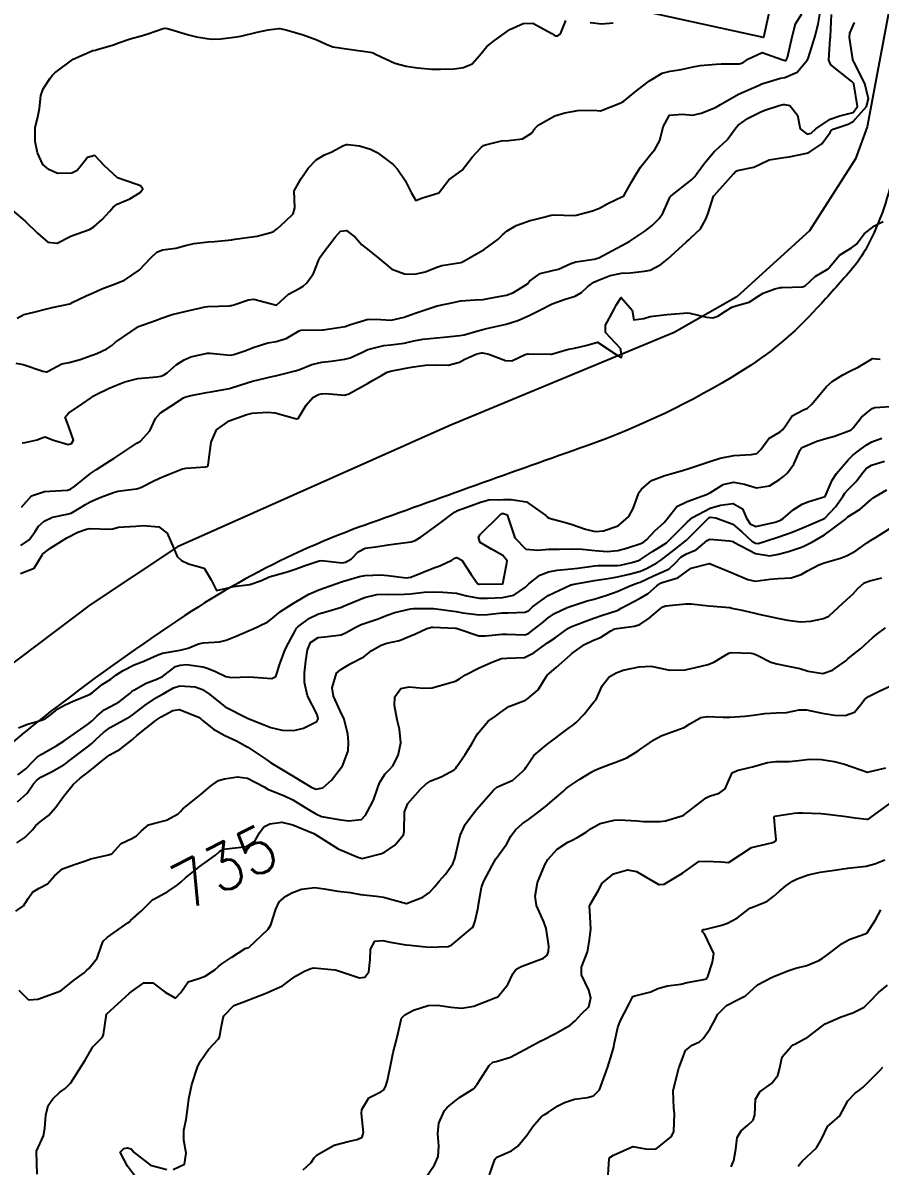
# Model space of a CAD drawing. Header units: metres. Extents: x 318500 to 325275, y 7408834 to 7428799.
# Drawn here: x 321830.4 to 321905.1, y 7416310.2 to 7416409.9 of the extents above; entities that cross this region are included whole.
import ezdxf
from ezdxf.enums import TextEntityAlignment as Align

# ---------------------------------------------------------------- set-up
doc = ezdxf.new("R2010")
doc.units = ezdxf.units.M
doc.header["$MEASUREMENT"] = 0
for name, color, linetype in [('Cotas', 45, 'Continuous'), ('Curvas de Nivel 1m', 11, 'Continuous'), ('Curvas de Nivel 5m', 15, 'Continuous'), ('Edificações', 30, 'Continuous'), ('Vias Primárias', 230, 'Continuous')]:
    doc.layers.add(name, color=color, linetype=linetype)
doc.styles.add('Style-STANDARD', font='STANDARD.shx')

msp = doc.modelspace()

# ---------------------------------------------------------------- linework, layer by layer
at = {"layer": 'Curvas de Nivel 1m', "flags": 128}
for points, elevation in [([(321829.498, 7416393.587), (321830.636, 7416392.605), (321831.714, 7416391.559), (321832.609, 7416390.797), (321833.433, 7416390.712), (321834.617, 7416391.319), (321834.757, 7416391.379), (321835.159, 7416391.512), (321836.242, 7416391.88), (321836.629, 7416392.118), (321837.348, 7416392.774), (321838.008, 7416393.476), (321838.294, 7416393.833), (321838.656, 7416394.1), (321839.767, 7416394.56), (321840.667, 7416395.114), (321840.878, 7416395.437), (321840.674, 7416395.699), (321840.288, 7416395.834), (321838.684, 7416396.405), (321837.531, 7416397.482), (321836.713, 7416398.327), (321836.054, 7416398.156), (321835.547, 7416397.507), (321835.175, 7416397.03), (321834.689, 7416396.793), (321833.456, 7416396.771), (321832.693, 7416397.106), (321832.173, 7416397.555), (321831.701, 7416398.574), (321831.499, 7416399.562), (321831.51, 7416400.795), (321831.707, 7416401.56), (321831.88, 7416402.442), (321832, 7416403.558), (321832.205, 7416404.14), (321832.803, 7416405.074), (321833.018, 7416405.336), (321833.232, 7416405.544), (321834.822, 7416406.725), (321836.527, 7416407.495), (321836.789, 7416407.532), (321836.831, 7416407.539), (321838.335, 7416407.977), (321838.841, 7416408.187), (321839.779, 7416408.523), (321840.85, 7416408.803), (321841.325, 7416408.96), (321842.665, 7416409.413), (321842.827, 7416409.444), (321842.86, 7416409.443), (321843.049, 7416409.408), (321844.852, 7416408.853), (321845.553, 7416408.676), (321846.847, 7416408.481), (321847.682, 7416408.513), (321848.85, 7416408.664), (321849.436, 7416408.739), (321850.857, 7416409.086), (321851.815, 7416409.296), (321852.737, 7416409.407), (321852.862, 7416409.398), (321853.469, 7416409.274), (321854.856, 7416408.856), (321856.033, 7416408.424), (321856.848, 7416408.036), (321857.447, 7416407.822), (321858.844, 7416407.603), (321860.678, 7416407.345), (321860.841, 7416407.311), (321860.939, 7416407.277), (321861.15, 7416407.175), (321862.829, 7416406.39), (321863.835, 7416406.125), (321864.823, 7416405.97), (321866.052, 7416405.877), (321866.822, 7416405.872), (321867.997, 7416405.908), (321868.824, 7416406.008), (321869.566, 7416406.322), (321870.229, 7416407.049), (321870.848, 7416407.837), (321871.521, 7416408.366), (321872.445, 7416409.024), (321872.676, 7416409.208), (321872.864, 7416409.317), (321874.017, 7416409.859), (321874.874, 7416409.89), (321876.518, 7416408.965), (321876.717, 7416408.82), (321876.858, 7416408.777), (321877.031, 7416408.786), (321877.264, 7416408.956), (321877.732, 7416410.097)], 723), ([(321829.929, 7416384.169), (321830.523, 7416384.469), (321831.394, 7416384.695), (321832.532, 7416384.987), (321832.978, 7416385.099), (321834.538, 7416385.418), (321834.611, 7416385.447), (321834.734, 7416385.517), (321835.949, 7416386.099), (321836.553, 7416386.368), (321837.323, 7416386.718), (321838.566, 7416387.196), (321838.775, 7416387.259), (321839.292, 7416387.459), (321840.579, 7416388.343), (321841.597, 7416389.425), (321842.097, 7416389.918), (321842.6, 7416390.105), (321843.749, 7416390.252), (321844.606, 7416390.487), (321845.321, 7416390.668), (321846.612, 7416390.804), (321847.134, 7416390.831), (321848.615, 7416390.987), (321848.899, 7416391.046), (321850.62, 7416391.275), (321850.846, 7416391.307), (321852.227, 7416391.685), (321852.63, 7416391.964), (321853.304, 7416392.606), (321853.985, 7416393.26), (321854.127, 7416393.789), (321854.071, 7416395.259), (321854.691, 7416396.325), (321855.049, 7416396.894), (321855.282, 7416397.244), (321855.996, 7416397.952), (321856.717, 7416398.388), (321857.299, 7416398.644), (321858.373, 7416399.205), (321858.626, 7416399.307), (321858.732, 7416399.31), (321859.76, 7416399.185), (321860.726, 7416398.904), (321861.291, 7416398.594), (321862.706, 7416397.556), (321863.087, 7416397.144), (321863.73, 7416396.174), (321864.255, 7416395.126), (321864.67, 7416394.428), (321865.171, 7416394.614), (321866.68, 7416395.09), (321867.544, 7416396.229), (321868.7, 7416397.07), (321869.592, 7416398.182), (321870.353, 7416399.046), (321870.576, 7416399.199), (321870.733, 7416399.26), (321872.138, 7416399.627), (321872.74, 7416399.66), (321873.964, 7416399.779), (321874.749, 7416400.279), (321875.045, 7416400.697), (321875.335, 7416400.981), (321876.768, 7416401.802), (321877.652, 7416402.07), (321878.773, 7416402.272), (321880.157, 7416402.302), (321880.773, 7416402.234), (321882.398, 7416402.886), (321882.66, 7416403.004), (321882.783, 7416403.076), (321883.781, 7416403.884), (321884.807, 7416404.68), (321885.037, 7416404.857), (321886.144, 7416405.516), (321886.823, 7416405.682), (321887.798, 7416405.843), (321888.829, 7416406.08), (321889.451, 7416406.174), (321890.833, 7416406.307), (321891.28, 7416406.326), (321892.834, 7416406.327), (321893.157, 7416406.423), (321893.59, 7416406.739), (321894.846, 7416407.33), (321896.558, 7416406.703), (321896.839, 7416406.613), (321896.91, 7416406.628), (321896.962, 7416406.698), (321897.038, 7416406.893), (321897.443, 7416408.691), (321897.748, 7416409.816), (321898.294, 7416410.679)], 724), ([(321830.302, 7416367.681), (321831.196, 7416368.682), (321832.322, 7416369.05), (321832.789, 7416369.077), (321834.325, 7416369.157), (321834.589, 7416369.253), (321834.967, 7416369.51), (321836.341, 7416370.615), (321836.854, 7416370.976), (321837.656, 7416371.477), (321838.077, 7416371.75), (321838.357, 7416371.931), (321839.85, 7416372.926), (321840.378, 7416373.253), (321840.675, 7416373.436), (321841.488, 7416374.33), (321842.001, 7416375.416), (321842.417, 7416375.904), (321843.329, 7416376.499), (321844.437, 7416377.218), (321844.553, 7416377.273), (321844.956, 7416377.382), (321846.443, 7416377.691), (321846.825, 7416377.735), (321848.447, 7416378.039), (321849.424, 7416378.346), (321850.454, 7416378.666), (321852.275, 7416379.099), (321852.459, 7416379.138), (321853.032, 7416379.271), (321854.158, 7416379.561), (321854.466, 7416379.664), (321855.604, 7416380.108), (321856.476, 7416380.328), (321857.28, 7416380.416), (321858.481, 7416380.571), (321858.963, 7416380.713), (321859.969, 7416381.178), (321860.32, 7416381.345), (321860.494, 7416381.415), (321861.881, 7416381.775), (321862.5, 7416381.833), (321863.65, 7416381.986), (321864.506, 7416382.191), (321865.294, 7416382.322), (321866.51, 7416382.432), (321867.105, 7416382.49), (321868.514, 7416382.639), (321868.875, 7416382.704), (321870.074, 7416383.047), (321870.521, 7416383.183), (321870.717, 7416383.232), (321872.526, 7416383.644), (321873.562, 7416383.967), (321874.534, 7416384.398), (321875.716, 7416384.972), (321876.257, 7416385.252), (321876.547, 7416385.396), (321877.687, 7416385.809), (321878.557, 7416386.085), (321879.102, 7416386.385), (321879.665, 7416386.919), (321880.19, 7416387.3), (321880.579, 7416387.48), (321881.59, 7416387.89), (321882.588, 7416388.083), (321883.334, 7416388.124), (321884.591, 7416388.25), (321885.08, 7416388.358), (321886.015, 7416388.836), (321886.605, 7416389.293), (321888.263, 7416390.805), (321888.44, 7416390.985), (321888.625, 7416391.155), (321889.483, 7416391.946), (321889.942, 7416392.787), (321890.125, 7416393.318), (321890.602, 7416394.781), (321890.631, 7416394.83), (321890.681, 7416394.889), (321892.341, 7416396.755), (321892.52, 7416396.936), (321892.704, 7416397.028), (321894.121, 7416397.317), (321894.713, 7416397.618), (321895.465, 7416397.966), (321896.722, 7416398.153), (321897.182, 7416398.234), (321898.728, 7416398.536), (321898.82, 7416398.577), (321898.996, 7416398.666), (321900.044, 7416399.347), (321900.755, 7416400.337), (321900.863, 7416400.534), (321901.038, 7416400.637), (321902.327, 7416401.061), (321902.767, 7416401.29), (321903.938, 7416402.603), (321904.113, 7416403.278), (321903.786, 7416404.605), (321902.838, 7416406.505), (321902.771, 7416406.621), (321902.74, 7416406.723), (321902.448, 7416408.624), (321902.472, 7416409.018), (321902.88, 7416409.929)], 727), ([(321830.376, 7416373.304), (321830.627, 7416373.317), (321831.687, 7416373.557), (321832.172, 7416373.763), (321832.384, 7416373.809), (321833.017, 7416373.54), (321834.374, 7416373.146), (321834.669, 7416373.222), (321834.848, 7416373.513), (321834.399, 7416374.778), (321834.114, 7416375.524), (321834.413, 7416375.868), (321835.584, 7416376.665), (321836.428, 7416377.243), (321836.562, 7416377.356), (321836.754, 7416377.487), (321837.883, 7416378.031), (321838.442, 7416378.268), (321839.305, 7416378.6), (321840.452, 7416378.887), (321842.077, 7416379.038), (321842.457, 7416379.109), (321842.678, 7416379.188), (321843.012, 7416379.404), (321843.781, 7416380.086), (321844.477, 7416380.532), (321845.075, 7416380.787), (321846.486, 7416381.094), (321846.748, 7416381.094), (321848.484, 7416380.937), (321848.815, 7416380.997), (321849.76, 7416381.317), (321850.286, 7416381.519), (321850.494, 7416381.603), (321851.777, 7416382.015), (321852.503, 7416382.139), (321853.383, 7416382.391), (321854.517, 7416383.055), (321854.664, 7416383.103), (321856.519, 7416383.144), (321856.597, 7416383.15), (321857.188, 7416383.22), (321858.522, 7416383.441), (321858.903, 7416383.573), (321860.529, 7416384.068), (321861.633, 7416384.054), (321862.528, 7416383.993), (321863.647, 7416384.249), (321864.535, 7416384.575), (321866.087, 7416385.097), (321866.431, 7416385.203), (321866.542, 7416385.228), (321868.059, 7416385.563), (321868.549, 7416385.682), (321869.853, 7416385.748), (321870.551, 7416385.8), (321871.596, 7416385.982), (321872.557, 7416386.156), (321873.178, 7416386.387), (321874.176, 7416386.994), (321874.397, 7416387.167), (321874.576, 7416387.374), (321875.502, 7416388.061), (321876.59, 7416388.313), (321877.106, 7416388.438), (321878.188, 7416388.936), (321878.601, 7416389.063), (321880.219, 7416389.298), (321880.605, 7416389.42), (321881.746, 7416390.028), (321882.616, 7416390.487), (321883.301, 7416390.873), (321884.112, 7416391.381), (321884.633, 7416391.733), (321885.265, 7416392.226), (321885.88, 7416392.842), (321886.189, 7416393.305), (321886.674, 7416394.406), (321886.806, 7416394.701), (321886.913, 7416394.827), (321888.694, 7416396.226), (321888.981, 7416396.513), (321889.194, 7416396.795), (321889.83, 7416397.672), (321890.729, 7416398.739), (321890.749, 7416398.761), (321890.775, 7416398.779), (321891.79, 7416399.718), (321892.549, 7416400.753), (321892.762, 7416400.984), (321893.626, 7416401.594), (321894.775, 7416402.183), (321895.175, 7416402.317), (321896.338, 7416402.704), (321896.686, 7416402.796), (321896.781, 7416402.8), (321897.245, 7416402.693), (321897.934, 7416401.845), (321898.152, 7416400.679), (321898.753, 7416400.213), (321899.125, 7416400.294), (321899.526, 7416400.659), (321900.769, 7416401.517), (321901.612, 7416401.791), (321902.775, 7416402.092), (321903.163, 7416402.614), (321902.838, 7416404.592), (321902.829, 7416404.62), (321902.81, 7416404.648), (321902.654, 7416404.78), (321900.834, 7416406.252), (321900.638, 7416406.643), (321900.769, 7416408.551), (321900.793, 7416408.641), (321900.801, 7416408.7), (321900.89, 7416410.64)], 726), ([(321879.872, 7416409.928), (321880.874, 7416409.828), (321881.862, 7416409.909)], 723), ([(321830.258, 7416364.33), (321830.977, 7416364.849), (321831.495, 7416365.558), (321831.809, 7416366.023), (321832.284, 7416366.457), (321833.028, 7416366.8), (321834.293, 7416367.061), (321834.641, 7416367.168), (321835.231, 7416367.506), (321835.88, 7416367.923), (321836.31, 7416368.152), (321837.242, 7416368.555), (321838.323, 7416368.976), (321838.713, 7416369.075), (321840.328, 7416369.277), (321840.461, 7416369.305), (321840.767, 7416369.433), (321841.796, 7416369.96), (321842.342, 7416370.208), (321843.19, 7416370.559), (321844.354, 7416371.02), (321844.65, 7416371.091), (321846.358, 7416371.21), (321846.486, 7416371.23), (321846.576, 7416371.357), (321846.597, 7416371.591), (321846.84, 7416373.353), (321847.309, 7416374.433), (321848.408, 7416375.203), (321848.498, 7416375.24), (321848.729, 7416375.327), (321849.958, 7416375.773), (321850.419, 7416375.885), (321851.739, 7416375.971), (321852.419, 7416375.911), (321854.278, 7416375.386), (321854.413, 7416375.424), (321855.105, 7416376.568), (321855.709, 7416377.237), (321856.183, 7416377.492), (321856.443, 7416377.575), (321856.821, 7416377.601), (321858.443, 7416377.458), (321858.825, 7416377.576), (321860.453, 7416378.477), (321860.904, 7416378.717), (321861.67, 7416379.158), (321862.171, 7416379.446), (321862.466, 7416379.549), (321863.794, 7416379.806), (321864.472, 7416379.915), (321865.523, 7416380.056), (321866.475, 7416380.1), (321867.489, 7416380.065), (321868.479, 7416380.321), (321868.951, 7416380.595), (321869.986, 7416381.048), (321870.409, 7416381.124), (321870.491, 7416381.127), (321871.031, 7416381.032), (321872.482, 7416380.457), (321873.042, 7416380.444), (321874.186, 7416380.993), (321874.426, 7416381.055), (321874.491, 7416381.062), (321876.434, 7416381.018), (321876.491, 7416381.024), (321877.968, 7416381.468), (321878.499, 7416381.543), (321879.607, 7416381.815), (321880.507, 7416382.055), (321882.302, 7416380.883), (321882.488, 7416380.744), (321882.593, 7416380.774), (321882.628, 7416380.878), (321882.5, 7416381.527), (321881.186, 7416382.9), (321881.188, 7416383.561), (321881.916, 7416384.889), (321882.129, 7416385.304), (321882.556, 7416385.961), (321883.516, 7416384.865), (321883.671, 7416384.003), (321884.533, 7416384.143), (321885.075, 7416384.305), (321886.536, 7416384.465), (321888.354, 7416384.619), (321888.538, 7416384.598), (321889.989, 7416384.233), (321890.534, 7416384.195), (321890.972, 7416384.329), (321891.648, 7416384.759), (321892.195, 7416385.105), (321892.547, 7416385.224), (321893.719, 7416385.566), (321894.561, 7416386.117), (321894.927, 7416386.353), (321895.961, 7416386.706), (321896.449, 7416386.824), (321896.572, 7416386.827), (321898.365, 7416386.881), (321898.575, 7416386.972), (321899.456, 7416387.787), (321900.597, 7416388.468), (321900.682, 7416388.556), (321900.74, 7416388.639), (321901.582, 7416389.659), (321902.617, 7416390.285), (321903.048, 7416390.614), (321903.726, 7416391.511), (321904.644, 7416392.211), (321904.888, 7416392.345), (321905.381, 7416392.579)], 728), ([(321830.225, 7416361.912), (321831.415, 7416362.376), (321832.147, 7416363.551), (321832.187, 7416363.614), (321832.251, 7416363.678), (321832.791, 7416364.077), (321834.265, 7416365.012), (321835.237, 7416365.505), (321835.993, 7416365.776), (321836.275, 7416365.822), (321837.994, 7416365.761), (321838.283, 7416365.8), (321838.767, 7416365.945), (321840.286, 7416366.02), (321840.93, 7416366.074), (321842.285, 7416365.955), (321843.02, 7416365.403), (321843.59, 7416364.066), (321843.888, 7416363.394), (321844.245, 7416363.024), (321844.867, 7416362.754), (321846.235, 7416362.372), (321846.839, 7416361.351), (321847.299, 7416360.431), (321848.213, 7416360.62), (321848.778, 7416360.761), (321850.216, 7416360.933), (321851.221, 7416361.295), (321851.886, 7416361.624), (321852.226, 7416361.699), (321853.448, 7416362.045), (321854.236, 7416362.313), (321854.928, 7416362.555), (321856.247, 7416363.018), (321856.449, 7416363.025), (321858.245, 7416362.843), (321858.556, 7416362.885), (321859.07, 7416363.188), (321859.641, 7416363.798), (321860.264, 7416364.096), (321861.191, 7416364.236), (321862.269, 7416364.393), (321862.92, 7416364.491), (321864.273, 7416364.671), (321864.605, 7416364.786), (321865.13, 7416365.107), (321866.288, 7416365.936), (321866.951, 7416366.426), (321867.794, 7416367.075), (321868.096, 7416367.279), (321868.305, 7416367.379), (321869.532, 7416367.831), (321870.316, 7416368.114), (321871.035, 7416368.314), (321872.32, 7416368.355), (321872.986, 7416368.338), (321874.317, 7416368.147), (321876.001, 7416366.964), (321876.143, 7416366.807), (321876.298, 7416366.714), (321877.699, 7416366.344), (321878.292, 7416366.17), (321879.443, 7416365.764), (321880.287, 7416365.576), (321881.018, 7416365.63), (321882.292, 7416366.068), (321883.24, 7416366.866), (321883.605, 7416367.566), (321884.065, 7416368.854), (321884.163, 7416369.022), (321884.336, 7416369.252), (321885.195, 7416369.994), (321886.354, 7416370.432), (321887.7, 7416370.81), (321888.362, 7416371.027), (321888.704, 7416371.135), (321890.369, 7416371.695), (321891.182, 7416371.952), (321892.374, 7416372.183), (321893.914, 7416372.266), (321894.376, 7416372.355), (321894.736, 7416372.715), (321895.437, 7416373.662), (321896.404, 7416374.261), (321896.648, 7416374.446), (321896.818, 7416374.686), (321897.47, 7416375.634), (321898.433, 7416376.173), (321898.779, 7416376.32), (321899.16, 7416376.659), (321900.456, 7416378.203), (321900.929, 7416378.633), (321901.858, 7416379.231), (321902.474, 7416379.529), (321903.211, 7416379.877), (321904.358, 7416380.592), (321904.447, 7416380.635), (321904.491, 7416380.641), (321905.123, 7416380.58)], 729), ([(321829.992, 7416344.342), (321830.681, 7416344.882), (321831.364, 7416345.556), (321831.685, 7416345.882), (321832.016, 7416346.108), (321833.392, 7416346.897), (321834.028, 7416347.308), (321834.338, 7416347.515), (321836.052, 7416348.739), (321836.472, 7416349.07), (321836.917, 7416349.481), (321837.527, 7416350.016), (321838.072, 7416350.302), (321838.835, 7416350.702), (321839.751, 7416351.445), (321839.925, 7416351.61), (321840.094, 7416351.74), (321841.181, 7416352.347), (321842.109, 7416352.689), (321842.599, 7416352.919), (321843.205, 7416353.399), (321843.728, 7416353.79), (321844.125, 7416353.921), (321844.701, 7416353.957), (321846.124, 7416353.763), (321846.445, 7416353.677), (321847.204, 7416353.344), (321848.114, 7416352.915), (321848.616, 7416352.822), (321850.114, 7416352.878), (321850.563, 7416352.854), (321852.112, 7416352.743), (321852.46, 7416352.93), (321852.601, 7416353.273), (321852.791, 7416353.935), (321853.278, 7416355.263), (321853.578, 7416355.829), (321854.165, 7416356.896), (321854.288, 7416357.129), (321854.384, 7416357.248), (321855.419, 7416358), (321856.187, 7416358.378), (321856.841, 7416358.569), (321858.197, 7416358.976), (321858.355, 7416359.04), (321858.704, 7416359.192), (321860.206, 7416359.802), (321861.285, 7416360.084), (321862.21, 7416360.103), (321863.132, 7416360.059), (321864.21, 7416360.134), (321865.383, 7416360.273), (321866.212, 7416360.293), (321867.023, 7416360.271), (321868.211, 7416360.179), (321869.098, 7416359.946), (321870.207, 7416359.741), (321870.917, 7416359.74), (321872.208, 7416359.811), (321873.2, 7416360.01), (321874.217, 7416360.703), (321874.503, 7416360.986), (321875.462, 7416361.741), (321876.236, 7416362.059), (321876.988, 7416362.199), (321878.241, 7416362.318), (321878.79, 7416362.377), (321880.245, 7416362.572), (321880.561, 7416362.59), (321882.246, 7416362.59), (321882.501, 7416362.622), (321883.482, 7416362.862), (321884.073, 7416363.032), (321884.254, 7416363.123), (321885.288, 7416363.816), (321886.274, 7416364.417), (321886.517, 7416364.585), (321886.782, 7416364.822), (321888.296, 7416366.384), (321888.777, 7416366.793), (321890.312, 7416367.596), (321891.213, 7416367.865), (321892.319, 7416368.005), (321893.126, 7416367.551), (321893.484, 7416366.732), (321893.786, 7416366.219), (321894.293, 7416365.992), (321895.983, 7416366.381), (321896.298, 7416366.492), (321896.441, 7416366.546), (321896.671, 7416366.686), (321897.53, 7416367.46), (321898.319, 7416367.933), (321898.835, 7416368.15), (321900.33, 7416368.624), (321900.938, 7416370.044), (321901.329, 7416370.625), (321902.372, 7416371.839), (321902.754, 7416372.228), (321903.235, 7416372.601), (321903.906, 7416373.076), (321904.392, 7416373.375), (321905.267, 7416373.707)], 731), ([(321829.964, 7416341.991), (321830.796, 7416342.738), (321831.375, 7416343.556), (321831.648, 7416343.89), (321831.989, 7416344.131), (321832.919, 7416344.613), (321834.006, 7416345.225), (321834.179, 7416345.345), (321834.389, 7416345.514), (321836.029, 7416346.753), (321836.44, 7416347.08), (321836.855, 7416347.482), (321837.47, 7416348.052), (321838.05, 7416348.474), (321839.769, 7416349.444), (321839.954, 7416349.549), (321840.063, 7416349.627), (321841.078, 7416350.422), (321842.085, 7416351.08), (321842.291, 7416351.204), (321842.647, 7416351.404), (321843.568, 7416351.925), (321844.101, 7416352.115), (321845.439, 7416352.03), (321846.097, 7416351.794), (321846.728, 7416351.35), (321848.074, 7416350.29), (321849.941, 7416349.311), (321850.06, 7416349.264), (321851.464, 7416348.698), (321852.052, 7416348.482), (321853.037, 7416348.252), (321854.05, 7416348.201), (321854.885, 7416348.409), (321856.058, 7416349.001), (321856.172, 7416349.228), (321856.066, 7416349.603), (321855.236, 7416351.239), (321854.958, 7416352.39), (321854.96, 7416353.242), (321855.093, 7416354.278), (321855.233, 7416355.239), (321855.495, 7416355.892), (321856.156, 7416356.321), (321856.98, 7416356.395), (321858.16, 7416356.559), (321858.601, 7416356.756), (321859.371, 7416357.182), (321859.906, 7416357.442), (321860.176, 7416357.547), (321861.383, 7416357.956), (321862.187, 7416358.276), (321862.829, 7416358.502), (321864.195, 7416358.82), (321864.464, 7416358.848), (321866.196, 7416358.845), (321866.455, 7416358.828), (321868.193, 7416358.592), (321868.768, 7416358.484), (321870.189, 7416358.285), (321870.905, 7416358.314), (321872.192, 7416358.461), (321872.723, 7416358.474), (321874.193, 7416358.531), (321874.503, 7416358.678), (321874.846, 7416358.98), (321876.21, 7416359.981), (321878.187, 7416360.898), (321878.22, 7416360.913), (321878.285, 7416360.929), (321879.913, 7416361.225), (321880.226, 7416361.282), (321881.614, 7416361.505), (321882.231, 7416361.6), (321883.264, 7416361.835), (321884.239, 7416362.117), (321884.756, 7416362.331), (321885.663, 7416362.836), (321886.023, 7416363.062), (321886.256, 7416363.231), (321887.143, 7416363.94), (321888.246, 7416364.801), (321888.28, 7416364.831), (321890.225, 7416366.771), (321890.3, 7416366.8), (321890.794, 7416366.765), (321892.295, 7416366.201), (321893.074, 7416365.524), (321893.95, 7416364.725), (321894.277, 7416364.536), (321894.482, 7416364.512), (321895.13, 7416364.707), (321896.284, 7416365.093), (321897.457, 7416365.51), (321898.292, 7416365.848), (321900.132, 7416366.643), (321900.246, 7416366.696), (321900.301, 7416366.738), (321901.225, 7416367.718), (321901.881, 7416368.617), (321902.056, 7416368.893), (321902.339, 7416369.218), (321903.033, 7416369.92), (321903.525, 7416370.598), (321903.906, 7416371.053), (321904.368, 7416371.341), (321905.504, 7416371.706)], 732), ([(321829.913, 7416338.434), (321830.61, 7416338.872), (321831.274, 7416339.557), (321831.571, 7416339.918), (321831.941, 7416340.255), (321832.677, 7416340.811), (321833.32, 7416341.53), (321833.97, 7416342.471), (321834.804, 7416343.508), (321835.43, 7416344.057), (321835.995, 7416344.481), (321836.569, 7416344.917), (321837.231, 7416345.478), (321837.651, 7416345.838), (321838.019, 7416346.094), (321838.903, 7416346.581), (321839.975, 7416347.441), (321840.041, 7416347.498), (321840.377, 7416347.768), (321842.057, 7416349.11), (321842.224, 7416349.243), (321842.485, 7416349.406), (321843.508, 7416349.956), (321844.07, 7416350.047), (321845.736, 7416349.365), (321845.929, 7416349.232), (321846.058, 7416349.115), (321847.035, 7416348.331), (321848.045, 7416347.792), (321849.047, 7416347.32), (321850.032, 7416346.747), (321851.599, 7416345.703), (321852.012, 7416345.419), (321852.234, 7416345.277), (321853.995, 7416344.245), (321855.609, 7416343.234), (321855.979, 7416343.103), (321856.576, 7416343.221), (321857.316, 7416343.884), (321858.004, 7416344.767), (321858.196, 7416345.008), (321858.308, 7416345.196), (321858.765, 7416346.453), (321858.819, 7416347.188), (321858.738, 7416347.88), (321858.417, 7416349.195), (321858.071, 7416349.939), (321857.508, 7416351.209), (321857.377, 7416351.934), (321857.763, 7416353.205), (321858.123, 7416353.544), (321859.003, 7416354.061), (321860.135, 7416354.642), (321860.437, 7416354.867), (321860.781, 7416355.164), (321861.638, 7416355.664), (321862.15, 7416355.817), (321863.235, 7416356.052), (321864.16, 7416356.426), (321864.628, 7416356.648), (321865.636, 7416357.098), (321866.052, 7416357.211), (321866.172, 7416357.217), (321868.106, 7416357.135), (321868.171, 7416357.126), (321868.355, 7416357.067), (321870.162, 7416356.48), (321870.741, 7416356.452), (321872.164, 7416356.604), (321872.573, 7416356.597), (321874.163, 7416356.539), (321874.486, 7416356.664), (321874.903, 7416356.979), (321875.607, 7416357.54), (321876.186, 7416358.031), (321876.739, 7416358.405), (321877.864, 7416358.935), (321878.201, 7416359.064), (321879.611, 7416359.51), (321880.208, 7416359.677), (321881.318, 7416360), (321882.215, 7416360.336), (321883.41, 7416360.862), (321884.002, 7416361.075), (321884.225, 7416361.157), (321885.37, 7416361.701), (321886.239, 7416362.071), (321886.744, 7416362.321), (321887.25, 7416362.815), (321887.749, 7416363.317), (321888.262, 7416363.601), (321889.096, 7416363.959), (321890.049, 7416364.773), (321890.281, 7416364.9), (321891.994, 7416364.753), (321892.279, 7416364.698), (321892.383, 7416364.644), (321894.264, 7416363.638), (321895.514, 7416363.448), (321896.263, 7416363.579), (321897.14, 7416363.808), (321898.273, 7416364.199), (321898.595, 7416364.345), (321899.227, 7416364.656), (321900.286, 7416365.277), (321902.07, 7416366.613), (321902.184, 7416366.73), (321902.303, 7416366.835), (321903.391, 7416367.522), (321904.326, 7416368.345), (321904.461, 7416368.455), (321904.67, 7416368.585), (321905.709, 7416369.2)], 733), ([(321829.833, 7416332.464), (321830.488, 7416332.915), (321830.883, 7416333.56), (321831.283, 7416334.132), (321831.864, 7416334.47), (321832.577, 7416334.832), (321833.181, 7416335.53), (321833.886, 7416336.142), (321834.93, 7416336.544), (321835.894, 7416336.86), (321836.353, 7416337.028), (321837.899, 7416337.375), (321838.185, 7416337.466), (321839.009, 7416338.358), (321839.92, 7416338.785), (321840.335, 7416339.023), (321840.742, 7416339.428), (321841.372, 7416339.985), (321841.941, 7416340.128), (321842.959, 7416340.385), (321843.953, 7416340.936), (321844.178, 7416341.165), (321844.384, 7416341.384), (321845.973, 7416342.669), (321846.794, 7416343.348), (321847.483, 7416343.842), (321847.99, 7416344), (321849.123, 7416344.188), (321849.991, 7416344.069), (321851.465, 7416343.288), (321851.783, 7416343.088), (321851.977, 7416343.008), (321853.233, 7416342.521), (321853.969, 7416342.159), (321855.474, 7416341.235), (321855.956, 7416340.941), (321856.464, 7416340.711), (321857.949, 7416340.459), (321858.796, 7416340.339), (321859.949, 7416340.446), (321860.29, 7416340.832), (321860.474, 7416341.165), (321860.997, 7416342.133), (321861.335, 7416343.156), (321861.494, 7416343.648), (321861.999, 7416344.437), (321862.354, 7416344.796), (321862.673, 7416345.14), (321863.132, 7416346.025), (321863.362, 7416347.13), (321863.251, 7416348.331), (321863.037, 7416349.135), (321862.816, 7416350.402), (321862.853, 7416351.139), (321863.356, 7416351.876), (321864.104, 7416352.027), (321865.307, 7416351.896), (321866.103, 7416351.946), (321867.003, 7416352.185), (321868.112, 7416352.522), (321868.468, 7416352.711), (321869.002, 7416353.057), (321870.126, 7416353.65), (321871.248, 7416354.14), (321872.135, 7416354.48), (321872.612, 7416354.529), (321874.136, 7416354.579), (321874.954, 7416354.978), (321875.627, 7416355.488), (321876.153, 7416355.848), (321876.816, 7416356.294), (321877.682, 7416356.937), (321877.968, 7416357.138), (321878.175, 7416357.242), (321879.38, 7416357.72), (321880.186, 7416358.008), (321880.853, 7416358.237), (321882.197, 7416358.682), (321882.335, 7416358.741), (321882.566, 7416358.875), (321884.209, 7416359.747), (321884.899, 7416360.157), (321885.659, 7416360.836), (321885.995, 7416361.061), (321886.225, 7416361.135), (321887.509, 7416361.532), (321888.239, 7416362.074), (321888.667, 7416362.371), (321890.25, 7416362.77), (321892.238, 7416361.953), (321893.585, 7416361.374), (321894.228, 7416361.244), (321895.53, 7416361.401), (321896.232, 7416361.463), (321897.38, 7416361.532), (321898.237, 7416361.803), (321898.781, 7416362.123), (321899.77, 7416362.647), (321900.113, 7416362.781), (321900.253, 7416362.82), (321901.655, 7416363.223), (321902.263, 7416363.468), (321902.998, 7416363.874), (321904.024, 7416364.593), (321904.173, 7416364.7), (321904.282, 7416364.773), (321904.767, 7416365.065), (321906.295, 7416366.021)], 734), ([(321831.689, 7416309.538), (321831.617, 7416311.481), (321831.623, 7416311.539), (321832.222, 7416312.885), (321832.363, 7416313.532), (321832.449, 7416314.68), (321832.653, 7416315.53), (321833.04, 7416316.105), (321833.627, 7416316.657), (321834.129, 7416317.017), (321834.61, 7416317.505), (321835.657, 7416319.159), (321835.868, 7416319.487), (321836.524, 7416320.631), (321837.378, 7416321.473), (321837.467, 7416321.699), (321837.72, 7416323.47), (321839.739, 7416325.326), (321839.861, 7416325.438), (321840.967, 7416326.206), (321841.752, 7416326.207), (321842.844, 7416325.399), (321843.735, 7416324.889), (321844.183, 7416325.383), (321844.835, 7416326.293), (321845.759, 7416326.598), (321846.318, 7416326.796), (321847.148, 7416327.339), (321847.479, 7416327.63), (321847.778, 7416327.879), (321848.646, 7416328.462), (321849.798, 7416329.198), (321849.878, 7416329.229), (321850.134, 7416329.305), (321851.816, 7416330.893), (321852.038, 7416331.277), (321852.464, 7416332.647), (321852.755, 7416333.266), (321853.338, 7416333.778), (321853.862, 7416334.058), (321854.721, 7416334.387), (321855.869, 7416334.527), (321856.685, 7416334.4), (321857.865, 7416334.214), (321858.953, 7416334.094), (321859.861, 7416333.912), (321861.237, 7416333.778), (321861.858, 7416333.689), (321863.85, 7416333.12), (321865.286, 7416333.671), (321865.865, 7416334.082), (321866.332, 7416334.627), (321866.704, 7416335.082), (321867.264, 7416335.698), (321867.895, 7416336.586), (321868.082, 7416337.067), (321868.414, 7416338.571), (321868.533, 7416339.061), (321868.969, 7416340.03), (321869.713, 7416341.044), (321869.963, 7416341.32), (321871.448, 7416343.018), (321871.719, 7416343.279), (321871.986, 7416343.401), (321873.116, 7416343.876), (321874.005, 7416344.655), (321874.153, 7416344.842), (321874.24, 7416344.987), (321874.965, 7416346.037), (321876.04, 7416346.96), (321878.055, 7416348.471), (321878.324, 7416348.661), (321878.639, 7416348.924), (321879.337, 7416349.651), (321880.085, 7416350.609), (321880.234, 7416350.761), (321880.375, 7416350.906), (321880.903, 7416352.104), (321881.519, 7416352.889), (321882.124, 7416353.233), (321882.741, 7416353.486), (321884.129, 7416353.777), (321885.157, 7416353.812), (321886.128, 7416353.63), (321886.774, 7416353.468), (321888.127, 7416353.49), (321889.034, 7416353.692), (321890.132, 7416353.976), (321890.698, 7416354.201), (321891.585, 7416354.756), (321891.942, 7416354.953), (321892.144, 7416355.004), (321893.898, 7416354.969), (321894.143, 7416354.897), (321894.533, 7416354.714), (321895.604, 7416354.168), (321896.133, 7416354.015), (321896.959, 7416353.855), (321898.129, 7416353.608), (321898.856, 7416353.388), (321900.126, 7416353.19), (321900.973, 7416353.472), (321902.137, 7416354.288), (321902.3, 7416354.447), (321902.477, 7416354.607), (321903.404, 7416355.344), (321904.162, 7416356.044), (321904.448, 7416356.303), (321904.799, 7416356.581), (321905.574, 7416357.174)], 736), ([(321843.538, 7416309.939), (321844.521, 7416310.394), (321844.649, 7416311.369), (321844.453, 7416312.489), (321844.453, 7416313.371), (321844.661, 7416314.302), (321844.821, 7416315.368), (321844.884, 7416316.108), (321845.148, 7416317.367), (321845.655, 7416318.868), (321845.885, 7416319.357), (321846.617, 7416320.405), (321847.491, 7416321.333), (321847.558, 7416321.466), (321847.704, 7416322.291), (321847.885, 7416323.161), (321847.947, 7416323.328), (321848.807, 7416324.241), (321849.733, 7416324.577), (321851.554, 7416325.283), (321851.682, 7416325.34), (321851.741, 7416325.359), (321853.051, 7416325.96), (321853.758, 7416326.477), (321854.2, 7416326.81), (321854.984, 7416327.238), (321855.536, 7416327.47), (321855.774, 7416327.509), (321857.615, 7416327.359), (321857.772, 7416327.325), (321858.108, 7416327.195), (321859.762, 7416326.653), (321860.217, 7416326.712), (321860.587, 7416327.162), (321860.69, 7416328.257), (321860.715, 7416329.161), (321861.104, 7416329.86), (321861.808, 7416329.915), (321862.431, 7416329.765), (321863.804, 7416329.534), (321864.181, 7416329.492), (321865.802, 7416329.333), (321867.484, 7416329.392), (321867.805, 7416329.53), (321869.598, 7416331.043), (321869.687, 7416331.177), (321869.829, 7416331.609), (321870.104, 7416332.778), (321870.143, 7416333.036), (321870.38, 7416334.525), (321870.567, 7416335.03), (321871.333, 7416336.457), (321871.654, 7416337.014), (321871.751, 7416337.164), (321871.905, 7416337.36), (321872.602, 7416338.321), (321872.96, 7416339), (321873.367, 7416339.568), (321873.946, 7416340.078), (321874.475, 7416340.46), (321875.188, 7416340.972), (321875.966, 7416341.591), (321877.535, 7416342.937), (321877.77, 7416343.146), (321877.986, 7416343.32), (321878.945, 7416343.971), (321880.006, 7416344.61), (321880.202, 7416344.712), (321880.613, 7416344.901), (321881.615, 7416345.287), (321882.018, 7416345.414), (321883.062, 7416345.827), (321884.034, 7416346.435), (321884.273, 7416346.612), (321884.607, 7416346.844), (321885.459, 7416347.423), (321886.049, 7416347.758), (321887.543, 7416348.296), (321888.057, 7416348.486), (321888.539, 7416348.793), (321889.506, 7416349.341), (321890.07, 7416349.442), (321891.454, 7416349.371), (321892.069, 7416349.372), (321893.342, 7416349.46), (321894.073, 7416349.553), (321895.071, 7416349.709), (321896.076, 7416349.753), (321896.966, 7416349.792), (321898.08, 7416350.019), (321898.713, 7416350.028), (321900.076, 7416349.736), (321901.157, 7416349.54), (321902.074, 7416349.523), (321902.876, 7416349.804), (321903.519, 7416350.596), (321903.764, 7416350.925), (321904.099, 7416351.181), (321905.033, 7416351.65), (321906.113, 7416352.126)], 737), ([(321854.857, 7416309.914), (321855.55, 7416310.56), (321855.822, 7416310.96), (321856.084, 7416311.222), (321857.569, 7416312.06), (321858.778, 7416312.388), (321859.574, 7416312.552), (321859.986, 7416312.756), (321860.098, 7416313.165), (321859.947, 7416314.824), (321859.969, 7416315.166), (321860.584, 7416316.202), (321861.633, 7416316.709), (321861.889, 7416316.893), (321862.024, 7416317.144), (321862.214, 7416317.709), (321862.507, 7416319.137), (321862.682, 7416320.128), (321862.954, 7416321.131), (321863.089, 7416321.74), (321863.417, 7416323.125), (321863.723, 7416323.435), (321864.462, 7416323.844), (321865.731, 7416324.226), (321866.558, 7416324.255), (321867.73, 7416324.101), (321868.67, 7416323.996), (321869.732, 7416324.195), (321871.65, 7416324.923), (321871.739, 7416324.958), (321871.773, 7416324.976), (321871.817, 7416325.009), (321872.682, 7416326.075), (321873.122, 7416326.996), (321873.379, 7416327.391), (321873.779, 7416327.623), (321874.775, 7416327.985), (321875.791, 7416328.374), (321876.115, 7416328.635), (321876.238, 7416328.953), (321876.253, 7416329.401), (321876.036, 7416330.957), (321875.828, 7416331.52), (321875.17, 7416332.97), (321875.056, 7416333.778), (321875.256, 7416334.969), (321875.896, 7416336.517), (321876.168, 7416336.956), (321876.989, 7416337.869), (321877.923, 7416338.481), (321878.223, 7416338.63), (321878.795, 7416338.921), (321879.508, 7416339.343), (321879.942, 7416339.682), (321880.728, 7416340.118), (321881.953, 7416340.397), (321882.396, 7416340.431), (321883.952, 7416340.347), (321884.504, 7416340.292), (321885.952, 7416340.282), (321886.427, 7416340.349), (321887.96, 7416340.8), (321889.976, 7416342.33), (321890.266, 7416342.479), (321891.107, 7416342.759), (321891.616, 7416343.124), (321891.999, 7416344.008), (321892.242, 7416344.511), (321892.663, 7416344.74), (321893.75, 7416344.988), (321894.015, 7416345.054), (321895.294, 7416345.428), (321896.022, 7416345.512), (321897.194, 7416345.507), (321898.024, 7416345.595), (321898.961, 7416345.721), (321900.026, 7416345.686), (321901.127, 7416345.519), (321902.02, 7416345.291), (321904.01, 7416344.59), (321905.621, 7416344.961)], 738), ([(321865.532, 7416309.239), (321866.288, 7416310.343), (321866.609, 7416311.08), (321866.676, 7416311.972), (321866.593, 7416313.08), (321866.683, 7416313.99), (321867.154, 7416315.075), (321867.371, 7416315.315), (321867.617, 7416315.525), (321868.467, 7416316.218), (321869.639, 7416316.947), (321869.699, 7416316.979), (321869.765, 7416317.038), (321870.004, 7416317.395), (321871.069, 7416319.019), (321871.392, 7416319.286), (321871.665, 7416319.366), (321872.931, 7416319.738), (321873.677, 7416320.13), (321874.218, 7416320.446), (321875.182, 7416320.968), (321875.512, 7416321.143), (321875.694, 7416321.227), (321876.848, 7416321.797), (321877.71, 7416322.288), (321878.111, 7416322.529), (321878.568, 7416322.922), (321879.117, 7416323.525), (321879.732, 7416324.132), (321879.92, 7416324.907), (321879.75, 7416325.581), (321879.103, 7416326.917), (321879.111, 7416327.586), (321879.615, 7416328.912), (321879.654, 7416329.059), (321879.811, 7416329.97), (321879.917, 7416330.909), (321879.843, 7416332.452), (321879.808, 7416332.91), (321879.811, 7416332.95), (321879.852, 7416333.047), (321880.542, 7416334.228), (321880.914, 7416334.894), (321881.888, 7416335.717), (321883.107, 7416336.077), (321883.891, 7416335.934), (321885.79, 7416334.831), (321885.879, 7416334.789), (321885.929, 7416334.779), (321886.31, 7416334.824), (321887.89, 7416335.772), (321889.323, 7416336.779), (321889.901, 7416336.825), (321891.275, 7416336.756), (321891.9, 7416336.719), (321891.98, 7416336.749), (321893.919, 7416338.005), (321895.655, 7416338.423), (321895.927, 7416338.507), (321896.027, 7416338.591), (321896.055, 7416338.689), (321895.949, 7416339.928), (321895.897, 7416340.691), (321895.961, 7416340.747), (321897.627, 7416341.01), (321897.964, 7416341.044), (321898.347, 7416341.047), (321899.963, 7416340.988), (321900.285, 7416340.957), (321901.961, 7416340.735), (321902.96, 7416340.6), (321903.958, 7416340.484), (321904.051, 7416340.496), (321904.245, 7416340.586), (321905.973, 7416341.835)], 739), ([(321881.384, 7416309.031), (321881.511, 7416310.881), (321881.561, 7416310.98), (321881.884, 7416311.196), (321883.571, 7416311.947), (321884.678, 7416311.73), (321885.569, 7416311.706), (321886.958, 7416312.809), (321887.147, 7416313.246), (321887.197, 7416314.806), (321887.141, 7416315.283), (321887.097, 7416316.808), (321887.56, 7416318.702), (321887.595, 7416318.801), (321887.616, 7416318.845), (321887.663, 7416318.999), (321888.16, 7416320.316), (321888.75, 7416320.784), (321889.391, 7416321.079), (321889.699, 7416321.376), (321890.289, 7416322.187), (321890.598, 7416322.761), (321890.995, 7416323.49), (321891.735, 7416324.238), (321892.695, 7416324.736), (321893.39, 7416325.081), (321893.75, 7416325.389), (321894.433, 7416326.037), (321895.659, 7416326.692), (321895.744, 7416326.717), (321895.771, 7416326.728), (321897.168, 7416327.287), (321897.782, 7416327.489), (321898.725, 7416327.716), (321899.793, 7416328.167), (321900.082, 7416328.349), (321900.475, 7416328.63), (321901.81, 7416329.633), (321902.434, 7416329.984), (321903.819, 7416330.479), (321904.003, 7416330.587), (321904.713, 7416331.701), (321905.193, 7416332.57)], 741), ([(321892.13, 7416310.163), (321892.371, 7416310.738), (321892.549, 7416311.714), (321892.675, 7416312.734), (321893.006, 7416313.312), (321893.596, 7416313.803), (321894.066, 7416314.25), (321894.201, 7416314.711), (321894.256, 7416316.085), (321894.636, 7416316.705), (321895.647, 7416317.439), (321896.195, 7416318.145), (321896.342, 7416318.683), (321896.598, 7416319.759), (321897.359, 7416320.673), (321897.556, 7416320.807), (321897.693, 7416320.879), (321898.837, 7416321.519), (321899.713, 7416322.164), (321899.969, 7416322.383), (321900.334, 7416322.631), (321901.727, 7416323.262), (321902.731, 7416323.599), (321903.735, 7416324.104), (321904.221, 7416324.583), (321904.965, 7416325.359), (321905.762, 7416326.015)], 742), ([(321897.985, 7416310.232), (321898.318, 7416310.659), (321899.572, 7416311.819), (321900.029, 7416312.633), (321900.541, 7416313.681), (321901.61, 7416314.61), (321902.295, 7416315.938), (321902.953, 7416316.597), (321903.355, 7416316.881), (321903.645, 7416317.131), (321905.082, 7416318.569), (321905.353, 7416318.876)], 743), ([(321840.172, 7416309.43), (321839.542, 7416310.24), (321838.926, 7416311.446), (321839.241, 7416311.765), (321839.564, 7416311.834), (321839.858, 7416311.731), (321840.137, 7416311.431), (321841.544, 7416310.317), (321842.986, 7416309.941)], 737)]:
    msp.add_lwpolyline(points, dxfattribs=dict(at, elevation=elevation))
at = {"layer": 'Curvas de Nivel 5m', "flags": 128}
for points, elevation in [([(321829.816, 7416380.233), (321830.468, 7416380.121), (321832.177, 7416379.553), (321832.459, 7416379.477), (321832.522, 7416379.486), (321832.648, 7416379.547), (321833.834, 7416380.165), (321834.472, 7416380.295), (321835.423, 7416380.559), (321836.482, 7416380.944), (321836.878, 7416381.092), (321837.74, 7416381.478), (321838.18, 7416381.786), (321838.496, 7416382.075), (321840.51, 7416383.44), (321841.984, 7416383.952), (321842.521, 7416384.165), (321843.442, 7416384.489), (321844.533, 7416384.738), (321846.312, 7416385.138), (321846.538, 7416385.175), (321848.448, 7416385.24), (321848.539, 7416385.255), (321848.601, 7416385.267), (321848.814, 7416385.327), (321850.096, 7416385.766), (321850.548, 7416385.827), (321852.54, 7416385.28), (321853.568, 7416386.251), (321854.563, 7416386.788), (321854.853, 7416386.96), (321855.169, 7416387.244), (321855.762, 7416388.058), (321856.226, 7416389.234), (321856.349, 7416389.486), (321856.606, 7416389.862), (321857.633, 7416391.215), (321858.103, 7416391.732), (321858.629, 7416391.815), (321859.423, 7416391.188), (321859.978, 7416390.544), (321860.609, 7416390.065), (321861.695, 7416389.159), (321862.589, 7416388.423), (321863.689, 7416388.028), (321864.583, 7416387.987), (321865.48, 7416388.213), (321866.593, 7416388.647), (321866.937, 7416388.745), (321868.599, 7416389.01), (321868.645, 7416389.024), (321868.744, 7416389.068), (321870.611, 7416390.14), (321871.815, 7416391.022), (321872.221, 7416391.421), (321872.632, 7416391.787), (321873.41, 7416392.231), (321874.645, 7416392.668), (321874.906, 7416392.726), (321875.808, 7416392.973), (321876.47, 7416393.145), (321876.653, 7416393.17), (321878.473, 7416393.113), (321878.653, 7416393.126), (321880.07, 7416393.508), (321880.663, 7416393.761), (321881.401, 7416394.167), (321882.678, 7416394.757), (321882.752, 7416394.807), (321882.81, 7416394.879), (321883.478, 7416396.086), (321883.954, 7416396.867), (321884.258, 7416397.313), (321884.716, 7416397.908), (321885.136, 7416398.442), (321885.489, 7416398.849), (321885.923, 7416399.662), (321886.213, 7416400.838), (321886.77, 7416401.846), (321887.902, 7416401.944), (321888.771, 7416401.862), (321889.521, 7416402.044), (321890.777, 7416402.515), (321891.226, 7416402.773), (321892.794, 7416403.674), (321894.568, 7416404.485), (321894.808, 7416404.581), (321894.912, 7416404.616), (321895.201, 7416404.716), (321896.43, 7416405.089), (321896.817, 7416405.152), (321897.905, 7416405.602), (321898.797, 7416406.671), (321898.841, 7416406.783), (321899.438, 7416408.661), (321899.736, 7416409.798), (321899.853, 7416410.656)], 725), ([(321830.043, 7416348.449), (321830.842, 7416348.768), (321832.053, 7416349.108), (321832.365, 7416349.236), (321832.812, 7416349.539), (321833.486, 7416350.111), (321834.073, 7416350.41), (321834.809, 7416350.779), (321836.087, 7416351.282), (321836.232, 7416351.345), (321836.463, 7416351.486), (321837.355, 7416352.223), (321838.108, 7416352.702), (321838.548, 7416353.029), (321839.168, 7416353.454), (321840.125, 7416353.938), (321840.972, 7416354.271), (321842.134, 7416354.781), (321842.598, 7416354.943), (321844.138, 7416355.211), (321844.841, 7416355.379), (321845.732, 7416355.78), (321846.147, 7416355.856), (321847.552, 7416355.936), (321848.151, 7416356.079), (321849.029, 7416356.449), (321850.164, 7416356.922), (321850.436, 7416357.036), (321850.988, 7416357.298), (321851.765, 7416357.697), (321852.181, 7416358.007), (321852.866, 7416358.594), (321853.916, 7416359.254), (321854.202, 7416359.419), (321855.348, 7416360.1), (321856.212, 7416360.474), (321858.187, 7416361.168), (321858.22, 7416361.18), (321858.281, 7416361.199), (321859.764, 7416361.64), (321860.228, 7416361.732), (321861.613, 7416361.772), (321862.229, 7416361.733), (321863.819, 7416361.533), (321864.227, 7416361.577), (321865.308, 7416362.03), (321866.239, 7416362.385), (321866.753, 7416362.574), (321867.793, 7416363.075), (321868.076, 7416363.248), (321868.253, 7416363.292), (321868.689, 7416363.063), (321869.483, 7416361.8), (321870.042, 7416361.043), (321870.148, 7416360.97), (321870.219, 7416360.957), (321872.197, 7416360.987), (321872.22, 7416360.987), (321872.238, 7416360.992), (321872.253, 7416361.01), (321872.583, 7416362.668), (321872.638, 7416363.006), (321872.257, 7416363.463), (321871.263, 7416364.027), (321870.273, 7416364.602), (321870.12, 7416365.042), (321870.283, 7416365.303), (321872.025, 7416367.014), (321872.192, 7416367.121), (321872.302, 7416367.125), (321872.642, 7416367.007), (321872.813, 7416366.487), (321873.297, 7416365), (321874.266, 7416364.033), (321875.307, 7416363.932), (321876.266, 7416364.023), (321877.187, 7416364.025), (321878.267, 7416364.055), (321879.156, 7416364.032), (321880.265, 7416363.895), (321881.344, 7416363.814), (321882.265, 7416363.909), (321883.031, 7416364.107), (321884.275, 7416364.519), (321884.496, 7416364.628), (321884.778, 7416364.845), (321885.495, 7416365.631), (321886.295, 7416366.36), (321886.675, 7416366.824), (321887.4, 7416367.728), (321888.321, 7416368.174), (321889.993, 7416368.775), (321890.333, 7416368.967), (321891.445, 7416369.658), (321892.347, 7416369.869), (321893.308, 7416369.699), (321894.34, 7416369.369), (321895.491, 7416369.555), (321896.351, 7416370.097), (321896.689, 7416370.352), (321897.057, 7416370.683), (321897.609, 7416371.437), (321898.166, 7416372.672), (321898.251, 7416372.803), (321898.384, 7416372.91), (321899.604, 7416373.44), (321900.395, 7416373.655), (321901.153, 7416373.874), (321902.406, 7416374.333), (321902.583, 7416374.433), (321902.76, 7416374.607), (321903.49, 7416375.533), (321904.436, 7416376.291), (321904.664, 7416376.359), (321906.439, 7416376.493)], 730), ([(321830.09, 7416325.566), (321830.915, 7416324.741), (321831.733, 7416324.802), (321833.74, 7416325.52), (321834.848, 7416326.409), (321835.764, 7416327.099), (321835.974, 7416327.281), (321836.203, 7416327.486), (321836.894, 7416328.369), (321837.279, 7416329.475), (321837.438, 7416329.84), (321837.807, 7416330.206), (321839.577, 7416331.444), (321839.716, 7416331.547), (321839.823, 7416331.636), (321840.778, 7416332.483), (321841.705, 7416333.412), (321841.788, 7416333.474), (321841.852, 7416333.511), (321843.073, 7416334.187), (321843.87, 7416334.742), (321844.225, 7416335.034), (321844.601, 7416335.379), (321845.89, 7416336.395), (321847.222, 7416337.34), (321847.58, 7416337.659), (321847.908, 7416337.881), (321849.206, 7416338.022), (321849.912, 7416338.101), (321850.644, 7416338.574), (321851.051, 7416339.293), (321851.423, 7416339.802), (321851.942, 7416340.075), (321852.998, 7416340.211), (321853.941, 7416339.983), (321855.78, 7416339.232), (321855.929, 7416339.158), (321856.151, 7416339.002), (321857.91, 7416337.889), (321859.621, 7416337.174), (321859.827, 7416337.099), (321859.899, 7416337.071), (321860.005, 7416337.063), (321860.464, 7416337.164), (321861.601, 7416337.457), (321861.906, 7416337.578), (321862.84, 7416338.212), (321863.603, 7416339.125), (321863.658, 7416339.401), (321863.693, 7416341.124), (321863.967, 7416341.861), (321865.071, 7416343.104), (321865.552, 7416343.531), (321865.991, 7416343.814), (321866.891, 7416344.187), (321868.006, 7416344.783), (321868.15, 7416344.926), (321868.249, 7416345.066), (321868.959, 7416346.123), (321869.554, 7416347.047), (321870.049, 7416347.929), (321870.971, 7416349.026), (321871.61, 7416349.473), (321872.072, 7416349.823), (321872.784, 7416350.298), (321874.087, 7416350.802), (321874.215, 7416350.862), (321874.409, 7416350.985), (321875.321, 7416351.752), (321876.063, 7416352.961), (321876.121, 7416353.03), (321876.896, 7416353.717), (321878.139, 7416354.815), (321878.198, 7416354.871), (321878.256, 7416354.929), (321879.358, 7416355.712), (321880.158, 7416356.08), (321880.751, 7416356.311), (321881.647, 7416356.888), (321881.99, 7416357.066), (321882.173, 7416357.105), (321883.73, 7416357.304), (321884.179, 7416357.463), (321885.009, 7416358.02), (321885.953, 7416358.832), (321886.099, 7416358.933), (321886.202, 7416358.989), (321886.45, 7416359.074), (321888.205, 7416359.252), (321888.665, 7416359.253), (321890.203, 7416359.092), (321892.022, 7416358.931), (321892.201, 7416358.89), (321892.315, 7416358.862), (321892.968, 7416358.738), (321894.196, 7416358.436), (321894.566, 7416358.343), (321896.19, 7416358.003), (321897.042, 7416357.826), (321898.185, 7416357.682), (321899.087, 7416357.756), (321900.19, 7416357.977), (321900.643, 7416358.184), (321901.118, 7416358.626), (321902.21, 7416359.62), (321902.732, 7416360.088), (321903.173, 7416360.6), (321903.73, 7416361.092), (321904.23, 7416361.275), (321905.274, 7416361.534)], 735), ([(321871.084, 7416309.469), (321871.557, 7416310.808), (321871.626, 7416310.942), (321871.715, 7416311.008), (321872.992, 7416311.569), (321873.57, 7416311.982), (321874.384, 7416312.978), (321874.86, 7416313.702), (321875.603, 7416314.523), (321875.861, 7416314.701), (321876.22, 7416314.951), (321877.05, 7416315.507), (321877.623, 7416315.79), (321878.488, 7416316.06), (321879.629, 7416316.207), (321880.156, 7416316.378), (321880.67, 7416316.895), (321881.264, 7416318.494), (321881.387, 7416318.884), (321881.464, 7416319.082), (321881.673, 7416319.723), (321881.922, 7416320.641), (321881.963, 7416320.876), (321882.261, 7416322.323), (321882.48, 7416322.869), (321883.257, 7416324.378), (321883.478, 7416324.854), (321883.581, 7416325.014), (321883.744, 7416325.087), (321885.156, 7416325.429), (321885.753, 7416325.72), (321886.61, 7416325.965), (321887.759, 7416326.099), (321888.304, 7416326.249), (321889.766, 7416326.501), (321889.965, 7416326.57), (321890.104, 7416326.767), (321890.527, 7416328.025), (321890.621, 7416328.762), (321889.817, 7416330.486), (321889.682, 7416330.635), (321889.603, 7416330.773), (321889.735, 7416330.858), (321889.822, 7416330.878), (321891.338, 7416331.244), (321891.83, 7416331.421), (321892.706, 7416331.868), (321893.765, 7416332.721), (321893.822, 7416332.749), (321893.851, 7416332.761), (321895.242, 7416333.316), (321895.866, 7416333.762), (321896.339, 7416334.22), (321896.903, 7416334.68), (321897.485, 7416335.073), (321897.886, 7416335.288), (321898.863, 7416335.629), (321899.892, 7416335.856), (321901.346, 7416336.07), (321901.895, 7416336.159), (321902.293, 7416336.209), (321903.898, 7416336.375), (321904.646, 7416336.579), (321905.521, 7416336.95)], 740)]:
    msp.add_lwpolyline(points, dxfattribs=dict(at, elevation=elevation))
at = {"layer": 'Edificações'}
msp.add_lwpolyline([(321861.652, 7416428.135), (321897.508, 7416420.258), (321894.952, 7416408.623), (321859.096, 7416416.499)], close=True, dxfattribs=at)
at = {"layer": 'Vias Primárias'}
for points in [[(321911.94, 7416415.682), (321909.15, 7416407.22), (321907.144, 7416400.599, 0.029543), (321906.346, 7416397.262, -0.077353), (321903.997, 7416390.411, -0.059212), (321902.538, 7416388.293, -0.003769), (321899.642, 7416385.048, -0.070266), (321892.907, 7416379.443, -0.053091), (321879.575, 7416373.039, 0.001018), (321860.18, 7416366.098, 0.023223), (321854.023, 7416363.551, 0.03639), (321844.555, 7416358.238, 0.017771), (321833.282, 7416350.195, 0.034188), (321821.261, 7416339.577, 0.025023), (321812.818, 7416330.121, 0.048721), (321809.056, 7416324.397, 0.005294), (321802.904, 7416312.39, 0.030878), (321798.801, 7416302.717, 0.029912)], [(321906.412, 7416413.701), (321904.001, 7416400.846), (321902.969, 7416398.049), (321898.969, 7416391.768), (321892.645, 7416386.006), (321887.187, 7416382.915), (321867.572, 7416374.785), (321843.92, 7416364.214), (321836.302, 7416359.173), (321828.604, 7416353.362), (321821.593, 7416347.245), (321811.92, 7416338.005, 0.049802), (321807.275, 7416332.587, 0.030648), (321802.628, 7416324.972, 0.020028), (321797.506, 7416314.276, 0.02399), (321794.28, 7416305.671, -0.002826), (321791.055, 7416295.815), (321785.508, 7416280.039)]]:
    msp.add_lwpolyline(points, format="xyb", dxfattribs=at)

# ---------------------------------------------------------------- texts
at = {"layer": 'Cotas', "style": 'Style-STANDARD'}
msp.add_text('735', height=4, rotation=26.49385, dxfattribs=at).set_placement((321847.994, 7416336.345, 735), align=Align.MIDDLE_CENTER)

doc.saveas('drawing.dxf')
